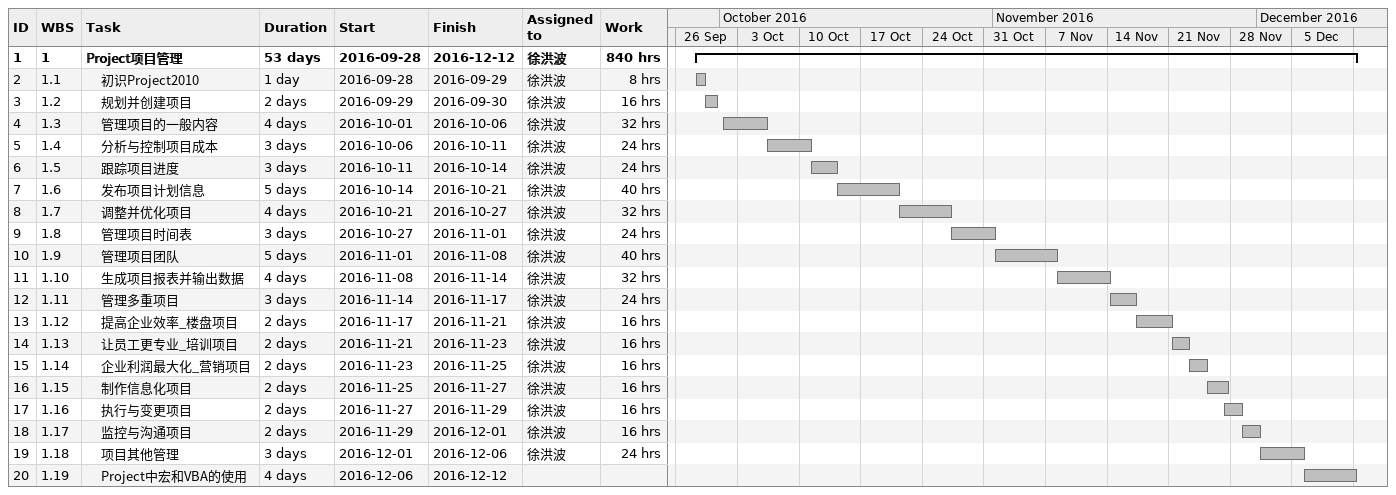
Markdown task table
| ID | WBS | Task | Duration | Start | Finish | Resources | Work (h) |
|---|---|---|---|---|---|---|---|
| 1 | 1 | **Project项目管理** | 53d | 2016-09-28 | 2016-12-12 | 徐洪波 | 840 |
| 2 | 1.1 | 初识Project2010 | 1d | 2016-09-28 | 2016-09-29 | 徐洪波 | 8 |
| 3 | 1.2 | 规划并创建项目 | 2d | 2016-09-29 | 2016-09-30 | 徐洪波 | 16 |
| 4 | 1.3 | 管理项目的一般内容 | 4d | 2016-10-01 | 2016-10-06 | 徐洪波 | 32 |
| 5 | 1.4 | 分析与控制项目成本 | 3d | 2016-10-06 | 2016-10-11 | 徐洪波 | 24 |
| 6 | 1.5 | 跟踪项目进度 | 3d | 2016-10-11 | 2016-10-14 | 徐洪波 | 24 |
| 7 | 1.6 | 发布项目计划信息 | 5d | 2016-10-14 | 2016-10-21 | 徐洪波 | 40 |
| 8 | 1.7 | 调整并优化项目 | 4d | 2016-10-21 | 2016-10-27 | 徐洪波 | 32 |
| 9 | 1.8 | 管理项目时间表 | 3d | 2016-10-27 | 2016-11-01 | 徐洪波 | 24 |
| 10 | 1.9 | 管理项目团队 | 5d | 2016-11-01 | 2016-11-08 | 徐洪波 | 40 |
| 11 | 1.10 | 生成项目报表并输出数据 | 4d | 2016-11-08 | 2016-11-14 | 徐洪波 | 32 |
| 12 | 1.11 | 管理多重项目 | 3d | 2016-11-14 | 2016-11-17 | 徐洪波 | 24 |
| 13 | 1.12 | 提高企业效率_楼盘项目 | 2d | 2016-11-17 | 2016-11-21 | 徐洪波 | 16 |
| 14 | 1.13 | 让员工更专业_培训项目 | 2d | 2016-11-21 | 2016-11-23 | 徐洪波 | 16 |
| 15 | 1.14 | 企业利润最大化_营销项目 | 2d | 2016-11-23 | 2016-11-25 | 徐洪波 | 16 |
| 16 | 1.15 | 制作信息化项目 | 2d | 2016-11-25 | 2016-11-27 | 徐洪波 | 16 |
| 17 | 1.16 | 执行与变更项目 | 2d | 2016-11-27 | 2016-11-29 | 徐洪波 | 16 |
| 18 | 1.17 | 监控与沟通项目 | 2d | 2016-11-29 | 2016-12-01 | 徐洪波 | 16 |
| 19 | 1.18 | 项目其他管理 | 3d | 2016-12-01 | 2016-12-06 | 徐洪波 | 24 |
| 20 | 1.19 | Project中宏和VBA的使用 | 4d | 2016-12-06 | 2016-12-12 |  |  |
